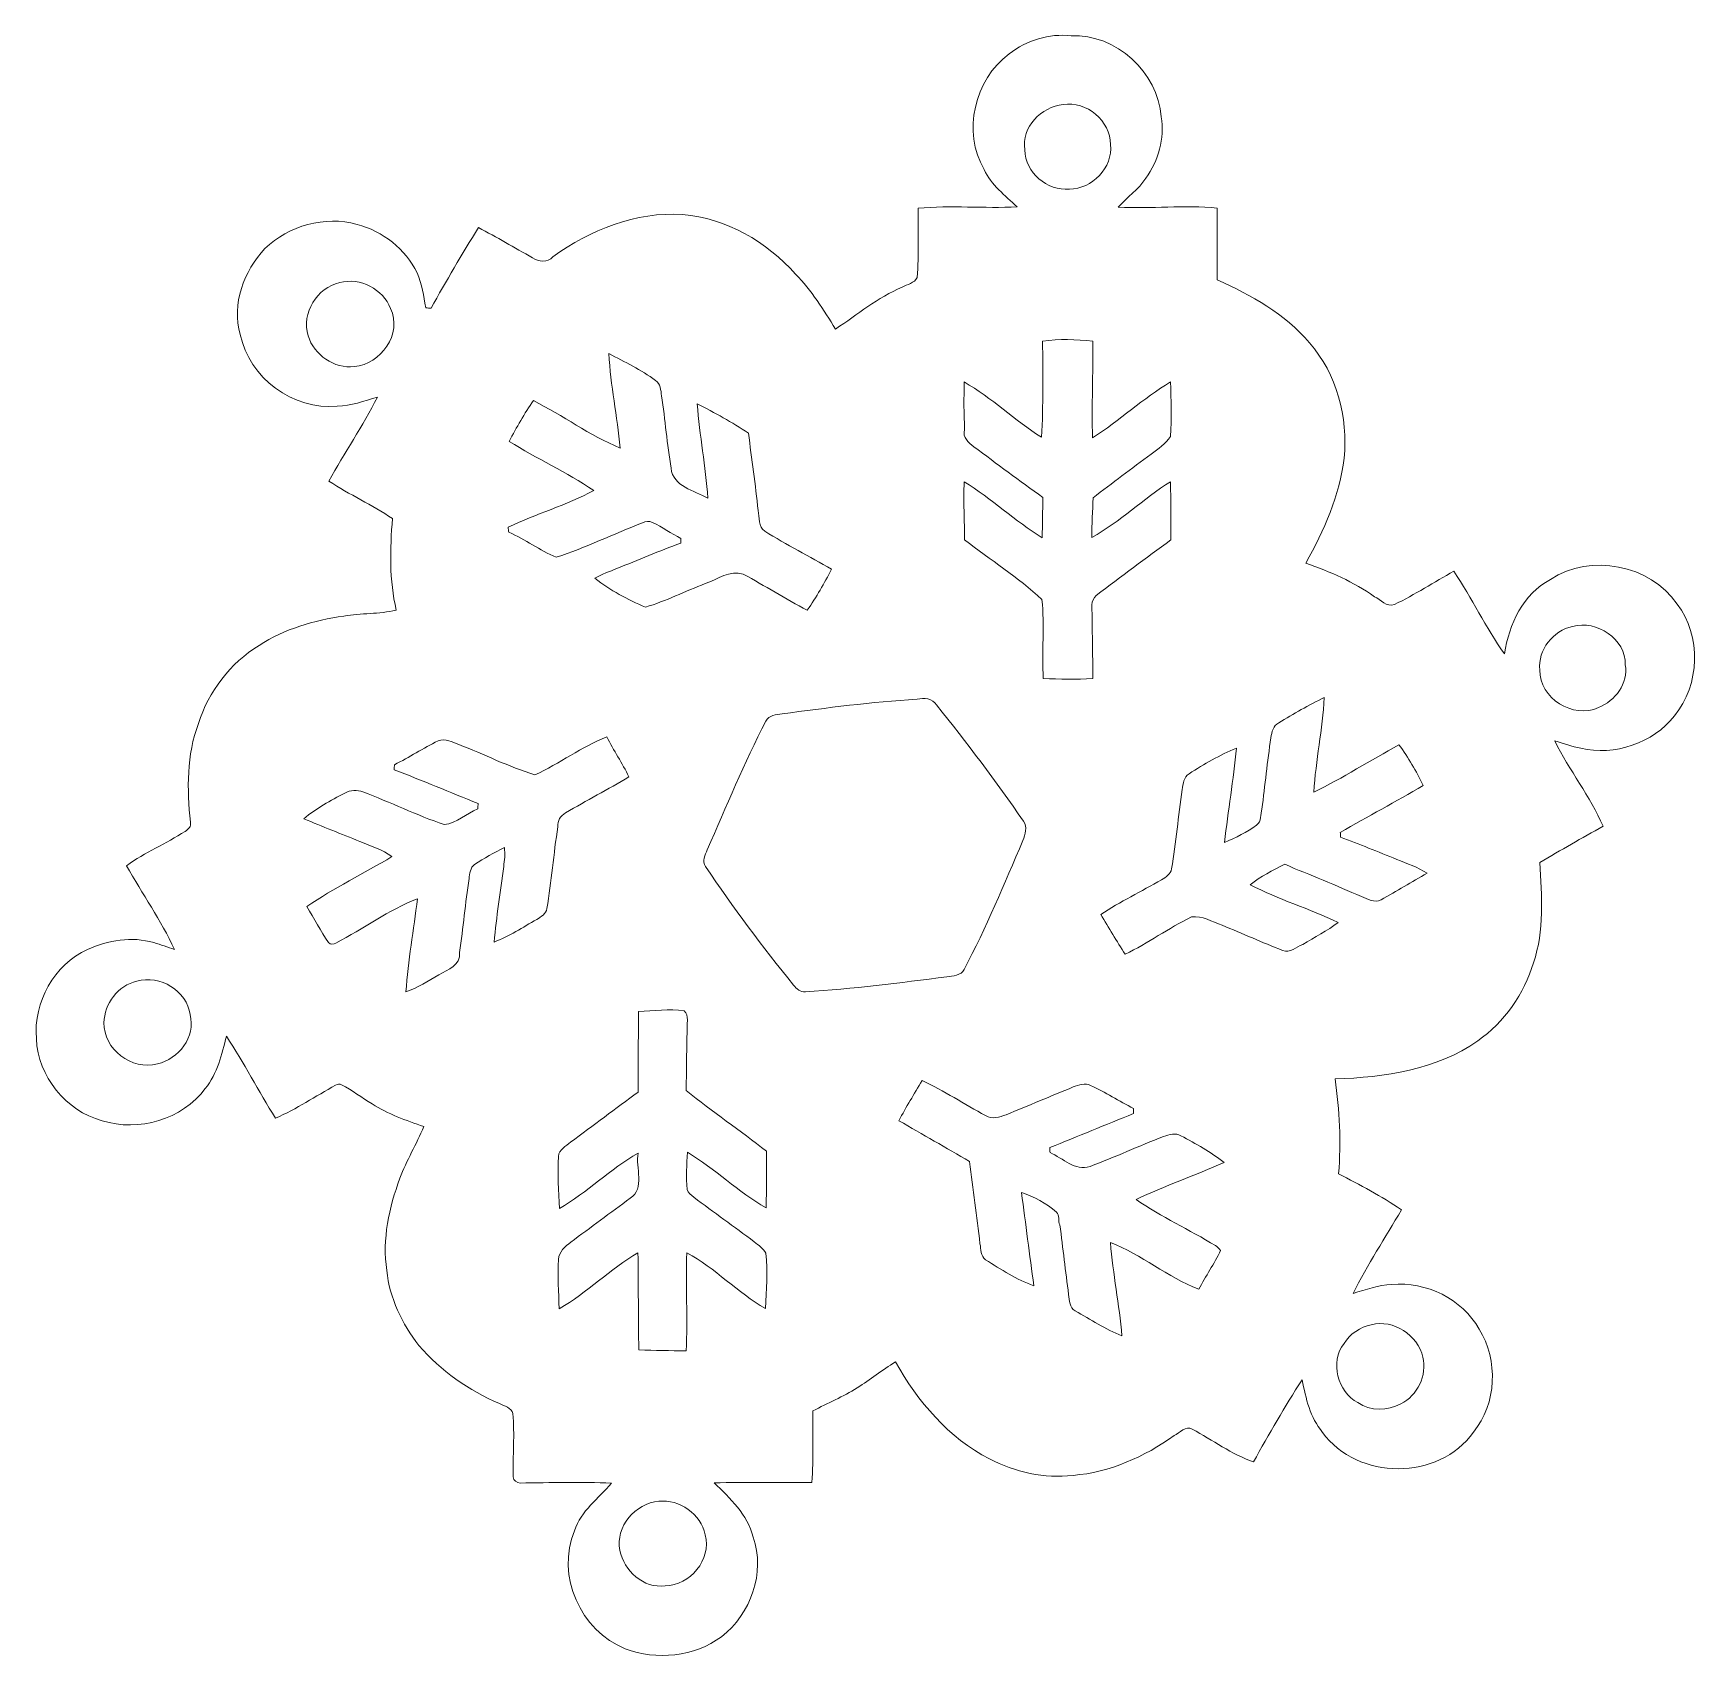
# Model space of a CAD drawing. Header units: centimetres. Extents: x -16.5 to 16.6, y -16.1 to 16.1.
import ezdxf

# ---------------------------------------------------------------- set-up
doc = ezdxf.new("R2010")
doc.units = ezdxf.units.CM
doc.header["$MEASUREMENT"] = 0
doc.layers.add('Layer 1', color=7, linetype='Continuous')

msp = doc.modelspace()

# ---------------------------------------------------------------- linework, layer by layer
at = {"layer": 'Layer 1', "color": 8, "lineweight": 9}
for points, knots in [([(2.84708, 15.67393), (3.19386, 15.94486), (3.63659, 16.08068), (4.07757, 16.03341), (4.07757, 16.03341), (4.96939, 16.07221), (5.79207, 15.30986), (5.85909, 14.42756), (5.85909, 14.42756), (5.92436, 14.00176), (5.81041, 13.55655), (5.55394, 13.21224), (5.55394, 13.21224), (5.41036, 12.98717), (5.18529, 12.83618), (5.00925, 12.64004), (5.00925, 12.64004), (5.66119, 12.60335), (6.31665, 12.68378), (6.96893, 12.62205), (6.96893, 12.62205), (6.97034, 12.14685), (6.97034, 11.67166), (6.96964, 11.19647), (6.96964, 11.19647), (7.64627, 10.89837), (8.30737, 10.52161), (8.79491, 9.95364), (8.79491, 9.95364), (9.33713, 9.33486), (9.56397, 8.47832), (9.48071, 7.66764), (9.48071, 7.66764), (9.39463, 6.92645), (9.08137, 6.23853), (8.72612, 5.59083), (8.72612, 5.59083), (9.20166, 5.42115), (9.66909, 5.219), (10.08255, 4.92514), (10.08255, 4.92514), (10.21026, 4.86729), (10.3175, 4.71524), (10.47766, 4.77062), (10.47766, 4.77062), (10.88477, 4.96148), (11.25765, 5.21724), (11.65488, 5.4275), (11.65488, 5.4275), (12.01366, 4.89798), (12.28283, 4.31307), (12.65642, 3.79414), (12.65642, 3.79414), (12.74743, 4.37551), (13.02507, 4.9837), (13.57046, 5.26557), (13.57046, 5.26557), (14.35963, 5.79015), (15.53967, 5.56049), (16.07519, 4.77874), (16.07519, 4.77874), (16.56096, 4.1455), (16.52921, 3.17995), (16.02227, 2.56753), (16.02227, 2.56753), (15.59788, 2.01861), (14.83764, 1.77025), (14.16701, 1.923), (14.16701, 1.923), (13.99133, 1.95652), (13.82588, 2.0239), (13.65337, 2.06799), (13.65337, 2.06799), (13.94088, 1.48767), (14.35151, 0.97262), (14.61081, 0.37748), (14.61081, 0.37748), (14.18959, 0.14535), (13.77225, -0.09348), (13.3588, -0.33901), (13.3588, -0.33901), (13.39513, -1.00011), (13.45193, -1.68838), (13.22968, -2.3255), (13.22968, -2.3255), (13.04412, -2.94145), (12.65783, -3.50378), (12.12619, -3.87102), (12.12619, -3.87102), (11.30881, -4.44781), (10.28046, -4.59598), (9.30432, -4.62314), (9.30432, -4.62314), (9.38476, -5.24615), (9.42744, -5.87409), (9.371, -6.50204), (9.371, -6.50204), (9.79539, -6.72252), (10.21943, -6.9476), (10.61524, -7.21712), (10.61524, -7.21712), (10.30021, -7.77027), (9.9365, -8.29873), (9.66204, -8.87376), (9.66204, -8.87376), (9.9111, -8.79403), (10.16193, -8.70866), (10.42616, -8.69843), (10.42616, -8.69843), (11.10596, -8.63034), (11.81892, -8.98312), (12.15653, -9.58038), (12.15653, -9.58038), (12.53436, -10.19527), (12.5079, -11.0564), (12.04153, -11.61908), (12.04153, -11.61908), (11.36137, -12.58922), (9.74141, -12.57863), (9.05526, -11.62437), (9.05526, -11.62437), (8.80726, -11.33192), (8.72506, -10.95162), (8.64921, -10.5872), (8.64921, -10.5872), (8.30455, -11.11284), (7.99128, -11.65965), (7.68754, -12.20963), (7.68754, -12.20963), (7.25116, -12.05793), (6.87545, -11.77853), (6.47328, -11.55875), (6.47328, -11.55875), (6.34311, -11.48044), (6.22281, -11.63919), (6.11662, -11.68787), (6.11662, -11.68787), (5.52713, -12.10873), (4.84063, -12.41741), (4.11249, -12.47562), (4.11249, -12.47562), (3.54417, -12.54441), (2.96279, -12.40965), (2.45691, -12.15071), (2.45691, -12.15071), (1.64869, -11.73091), (1.03874, -11.01159), (0.5953, -10.23019), (0.5953, -10.23019), (0.33424, -10.38647), (0.09823, -10.57979), (-0.15965, -10.74137), (-0.15965, -10.74137), (-0.43905, -10.91881), (-0.74667, -11.0437), (-1.03736, -11.19998), (-1.03736, -11.19998), (-1.04124, -11.67094), (-1.0236, -12.14366), (-1.05994, -12.61426), (-1.05994, -12.61426), (-1.70552, -12.61779), (-2.3511, -12.60686), (-2.99633, -12.62344), (-2.99633, -12.62344), (-2.67566, -12.92824), (-2.33734, -13.25244), (-2.22234, -13.69659), (-2.22234, -13.69659), (-1.97398, -14.40391), (-2.2682, -15.22094), (-2.84922, -15.67144), (-2.84922, -15.67144), (-3.38298, -16.07078), (-4.13757, -16.14486), (-4.75422, -15.9085), (-4.75422, -15.9085), (-5.63899, -15.5589), (-6.12935, -14.45859), (-5.76105, -13.57206), (-5.76105, -13.57206), (-5.62488, -13.18047), (-5.2908, -12.93071), (-5.02657, -12.63261), (-5.02657, -12.63261), (-5.62841, -12.59945), (-6.23095, -12.62273), (-6.83279, -12.62802), (-6.83279, -12.62802), (-6.90405, -12.62873), (-6.97284, -12.57793), (-6.97531, -12.50349), (-6.97531, -12.50349), (-6.98413, -12.08651), (-6.94074, -11.66811), (-6.98025, -11.25219), (-6.98025, -11.25219), (-7.0113, -11.13401), (-7.14959, -11.10508), (-7.24201, -11.05322), (-7.24201, -11.05322), (-7.85232, -10.79711), (-8.40512, -10.40411), (-8.83974, -9.90458), (-8.83974, -9.90458), (-9.17206, -9.47348), (-9.42289, -8.96478), (-9.47686, -8.41797), (-9.47686, -8.41797), (-9.56964, -7.79708), (-9.43241, -7.17196), (-9.21545, -6.59199), (-9.21545, -6.59199), (-9.08457, -6.23886), (-8.88878, -5.91501), (-8.74344, -5.56859), (-8.74344, -5.56859), (-9.09727, -5.44899), (-9.4504, -5.31847), (-9.76755, -5.11879), (-9.76755, -5.11879), (-9.97428, -5.00061), (-10.15984, -4.84857), (-10.3708, -4.73921), (-10.3708, -4.73921), (-10.40961, -4.71381), (-10.45229, -4.73286), (-10.48933, -4.75085), (-10.48933, -4.75085), (-10.88832, -4.96428), (-11.26439, -5.22286), (-11.67996, -5.40384), (-11.67996, -5.40384), (-12.01651, -4.86832), (-12.30684, -4.30458), (-12.65398, -3.77612), (-12.65398, -3.77612), (-12.73864, -4.13984), (-12.83213, -4.51907), (-13.07096, -4.81611), (-13.07096, -4.81611), (-13.52922, -5.42959), (-14.38929, -5.68077), (-15.11425, -5.45358), (-15.11425, -5.45358), (-15.83497, -5.26026), (-16.38178, -4.57446), (-16.416, -3.82975), (-16.416, -3.82975), (-16.47527, -3.10902), (-16.06534, -2.36219), (-15.40282, -2.05986), (-15.40282, -2.05986), (-14.99783, -1.87712), (-14.52335, -1.79775), (-14.09084, -1.92545), (-14.09084, -1.92545), (-13.95149, -1.9639), (-13.81673, -2.01576), (-13.67915, -2.06092), (-13.67915, -2.06092), (-13.94902, -1.48342), (-14.31874, -0.95919), (-14.62777, -0.40286), (-14.62777, -0.40286), (-14.26617, -0.13651), (-13.84601, 0.03529), (-13.46854, 0.27729), (-13.46854, 0.27729), (-13.40716, 0.31786), (-13.34613, 0.37889), (-13.36377, 0.45933), (-13.36377, 0.45933), (-13.43573, 1.11161), (-13.44032, 1.78965), (-13.20678, 2.41195), (-13.20678, 2.41195), (-13.00711, 3.04836), (-12.57319, 3.60857), (-12.00663, 3.96065), (-12.00663, 3.96065), (-11.50498, 4.28838), (-10.91514, 4.45383), (-10.32776, 4.54167), (-10.32776, 4.54167), (-9.9838, 4.59812), (-9.63032, 4.57942), (-9.28989, 4.65915), (-9.28989, 4.65915), (-9.42677, 5.25393), (-9.41442, 5.86847), (-9.36432, 6.47313), (-9.36432, 6.47313), (-9.77143, 6.74124), (-10.21381, 6.94832), (-10.62268, 7.2122), (-10.62268, 7.2122), (-10.31577, 7.77488), (-9.94958, 8.30405), (-9.66242, 8.87731), (-9.66242, 8.87731), (-9.92383, 8.80146), (-10.18206, 8.69986), (-10.45829, 8.69845), (-10.45829, 8.69845), (-11.33, 8.61343), (-12.20101, 9.25831), (-12.37811, 10.11521), (-12.37811, 10.11521), (-12.55238, 10.7234), (-12.30861, 11.37145), (-11.89092, 11.81948), (-11.89092, 11.81948), (-11.41432, 12.27315), (-10.70523, 12.47564), (-10.066, 12.29784), (-10.066, 12.29784), (-9.55588, 12.16626), (-9.1068, 11.80925), (-8.87432, 11.33547), (-8.87432, 11.33547), (-8.77766, 11.1178), (-8.74449, 10.88109), (-8.70534, 10.64825), (-8.70534, 10.64825), (-8.67041, 10.64402), (-8.63513, 10.63979), (-8.59986, 10.63555), (-8.59986, 10.63555), (-8.30493, 11.17883), (-7.98073, 11.70518), (-7.66288, 12.2347), (-7.66288, 12.2347), (-7.29952, 12.04702), (-6.9478, 11.83782), (-6.5922, 11.63603), (-6.5922, 11.63603), (-6.46943, 11.56301), (-6.2941, 11.53055), (-6.18756, 11.65438), (-6.18756, 11.65438), (-5.4492, 12.19342), (-4.54538, 12.55149), (-3.61899, 12.49399), (-3.61899, 12.49399), (-2.75009, 12.4259), (-1.95705, 11.95071), (-1.38061, 11.31359), (-1.38061, 11.31359), (-1.06487, 10.9908), (-0.83063, 10.60239), (-0.58933, 10.22422), (-0.58933, 10.22422), (-0.15894, 10.51385), (0.24499, 10.8511), (0.72865, 11.05254), (0.72865, 11.05254), (0.8306, 11.11004), (0.96924, 11.13403), (1.02886, 11.2448), (1.02886, 11.2448), (1.06273, 11.70165), (1.04086, 12.15991), (1.04368, 12.61711), (1.04368, 12.61711), (1.69702, 12.68096), (2.35389, 12.6097), (3.00724, 12.64462), (3.00724, 12.64462), (2.7677, 12.87287), (2.49289, 13.07572), (2.35001, 13.3851), (2.35001, 13.3851), (1.92245, 14.13194), (2.15387, 15.16628), (2.84708, 15.67393), (2.84708, 15.67393), (2.84708, 15.67393), (2.84708, 15.67393), (2.84708, 15.67393)], [0, 0, 0, 0, 0.01041667, 0.01041667, 0.01041667, 0.01041667, 0.02083333, 0.02083333, 0.02083333, 0.02083333, 0.03125, 0.03125, 0.03125, 0.03125, 0.04166667, 0.04166667, 0.04166667, 0.04166667, 0.05208333, 0.05208333, 0.05208333, 0.05208333, 0.0625, 0.0625, 0.0625, 0.0625, 0.07291667, 0.07291667, 0.07291667, 0.07291667, 0.08333333, 0.08333333, 0.08333333, 0.08333333, 0.09375, 0.09375, 0.09375, 0.09375, 0.10416667, 0.10416667, 0.10416667, 0.10416667, 0.11458333, 0.11458333, 0.11458333, 0.11458333, 0.125, 0.125, 0.125, 0.125, 0.13541667, 0.13541667, 0.13541667, 0.13541667, 0.14583333, 0.14583333, 0.14583333, 0.14583333, 0.15625, 0.15625, 0.15625, 0.15625, 0.16666667, 0.16666667, 0.16666667, 0.16666667, 0.17708333, 0.17708333, 0.17708333, 0.17708333, 0.1875, 0.1875, 0.1875, 0.1875, 0.19791667, 0.19791667, 0.19791667, 0.19791667, 0.20833333, 0.20833333, 0.20833333, 0.20833333, 0.21875, 0.21875, 0.21875, 0.21875, 0.22916667, 0.22916667, 0.22916667, 0.22916667, 0.23958333, 0.23958333, 0.23958333, 0.23958333, 0.25, 0.25, 0.25, 0.25, 0.26041667, 0.26041667, 0.26041667, 0.26041667, 0.27083333, 0.27083333, 0.27083333, 0.27083333, 0.28125, 0.28125, 0.28125, 0.28125, 0.29166667, 0.29166667, 0.29166667, 0.29166667, 0.30208333, 0.30208333, 0.30208333, 0.30208333, 0.3125, 0.3125, 0.3125, 0.3125, 0.32291667, 0.32291667, 0.32291667, 0.32291667, 0.33333333, 0.33333333, 0.33333333, 0.33333333, 0.34375, 0.34375, 0.34375, 0.34375, 0.35416667, 0.35416667, 0.35416667, 0.35416667, 0.36458333, 0.36458333, 0.36458333, 0.36458333, 0.375, 0.375, 0.375, 0.375, 0.38541667, 0.38541667, 0.38541667, 0.38541667, 0.39583333, 0.39583333, 0.39583333, 0.39583333, 0.40625, 0.40625, 0.40625, 0.40625, 0.41666667, 0.41666667, 0.41666667, 0.41666667, 0.42708333, 0.42708333, 0.42708333, 0.42708333, 0.4375, 0.4375, 0.4375, 0.4375, 0.44791667, 0.44791667, 0.44791667, 0.44791667, 0.45833333, 0.45833333, 0.45833333, 0.45833333, 0.46875, 0.46875, 0.46875, 0.46875, 0.47916667, 0.47916667, 0.47916667, 0.47916667, 0.48958333, 0.48958333, 0.48958333, 0.48958333, 0.5, 0.5, 0.5, 0.5, 0.51041667, 0.51041667, 0.51041667, 0.51041667, 0.52083333, 0.52083333, 0.52083333, 0.52083333, 0.53125, 0.53125, 0.53125, 0.53125, 0.54166667, 0.54166667, 0.54166667, 0.54166667, 0.55208333, 0.55208333, 0.55208333, 0.55208333, 0.5625, 0.5625, 0.5625, 0.5625, 0.57291667, 0.57291667, 0.57291667, 0.57291667, 0.58333333, 0.58333333, 0.58333333, 0.58333333, 0.59375, 0.59375, 0.59375, 0.59375, 0.60416667, 0.60416667, 0.60416667, 0.60416667, 0.61458333, 0.61458333, 0.61458333, 0.61458333, 0.625, 0.625, 0.625, 0.625, 0.63541667, 0.63541667, 0.63541667, 0.63541667, 0.64583333, 0.64583333, 0.64583333, 0.64583333, 0.65625, 0.65625, 0.65625, 0.65625, 0.66666667, 0.66666667, 0.66666667, 0.66666667, 0.67708333, 0.67708333, 0.67708333, 0.67708333, 0.6875, 0.6875, 0.6875, 0.6875, 0.69791667, 0.69791667, 0.69791667, 0.69791667, 0.70833333, 0.70833333, 0.70833333, 0.70833333, 0.71875, 0.71875, 0.71875, 0.71875, 0.72916667, 0.72916667, 0.72916667, 0.72916667, 0.73958333, 0.73958333, 0.73958333, 0.73958333, 0.75, 0.75, 0.75, 0.75, 0.76041667, 0.76041667, 0.76041667, 0.76041667, 0.77083333, 0.77083333, 0.77083333, 0.77083333, 0.78125, 0.78125, 0.78125, 0.78125, 0.79166667, 0.79166667, 0.79166667, 0.79166667, 0.80208333, 0.80208333, 0.80208333, 0.80208333, 0.8125, 0.8125, 0.8125, 0.8125, 0.82291667, 0.82291667, 0.82291667, 0.82291667, 0.83333333, 0.83333333, 0.83333333, 0.83333333, 0.84375, 0.84375, 0.84375, 0.84375, 0.85416667, 0.85416667, 0.85416667, 0.85416667, 0.86458333, 0.86458333, 0.86458333, 0.86458333, 0.875, 0.875, 0.875, 0.875, 0.88541667, 0.88541667, 0.88541667, 0.88541667, 0.89583333, 0.89583333, 0.89583333, 0.89583333, 0.90625, 0.90625, 0.90625, 0.90625, 0.91666667, 0.91666667, 0.91666667, 0.91666667, 0.92708333, 0.92708333, 0.92708333, 0.92708333, 0.9375, 0.9375, 0.9375, 0.9375, 0.94791667, 0.94791667, 0.94791667, 0.94791667, 0.95833333, 0.95833333, 0.95833333, 0.95833333, 0.96875, 0.96875, 0.96875, 0.96875, 0.97916667, 0.97916667, 0.97916667, 0.97916667, 1, 1, 1, 1]), ([(3.9167, 14.67169), (3.4909, 14.62829), (3.0785, 14.22013), (3.16105, 13.77351), (3.16105, 13.77351), (3.15682, 13.32866), (3.60661, 12.95225), (4.04088, 12.9974), (4.04088, 12.9974), (4.48644, 12.99599), (4.90765, 13.42638), (4.85438, 13.87758), (4.85438, 13.87758), (4.86144, 14.34819), (4.37531, 14.74436), (3.9167, 14.67169), (3.9167, 14.67169), (3.9167, 14.67169), (3.9167, 14.67169), (3.9167, 14.67169)], [0, 0, 0, 0, 0.16666667, 0.16666667, 0.16666667, 0.16666667, 0.33333333, 0.33333333, 0.33333333, 0.33333333, 0.5, 0.5, 0.5, 0.5, 0.66666667, 0.66666667, 0.66666667, 0.66666667, 1, 1, 1, 1]), ([(-10.40714, 11.14602), (-10.85693, 11.04301), (-11.17407, 10.54313), (-11.03543, 10.09087), (-11.03543, 10.09087), (-10.91514, 9.71445), (-10.51826, 9.43188), (-10.11751, 9.48444), (-10.11751, 9.48444), (-9.59681, 9.52572), (-9.16254, 10.13461), (-9.40313, 10.63097), (-9.40313, 10.63097), (-9.54777, 11.01691), (-10.00638, 11.25151), (-10.40714, 11.14602), (-10.40714, 11.14602), (-10.40714, 11.14602), (-10.40714, 11.14602), (-10.40714, 11.14602)], [0, 0, 0, 0, 0.16666667, 0.16666667, 0.16666667, 0.16666667, 0.33333333, 0.33333333, 0.33333333, 0.33333333, 0.5, 0.5, 0.5, 0.5, 0.66666667, 0.66666667, 0.66666667, 0.66666667, 1, 1, 1, 1]), ([(3.51065, 9.98221), (3.51277, 9.34862), (3.52618, 8.71433), (3.48984, 8.08144), (3.48984, 8.08144), (2.95961, 8.41835), (2.50206, 8.86214), (1.95843, 9.17682), (1.95843, 9.17682), (1.94926, 8.86249), (1.95279, 8.54782), (1.96478, 8.23384), (1.96478, 8.23384), (1.91821, 8.07545), (2.04416, 7.97526), (2.14858, 7.89341), (2.14858, 7.89341), (2.60472, 7.5611), (3.05063, 7.21502), (3.51383, 6.89223), (3.51383, 6.89223), (3.51171, 6.62518), (3.50783, 6.35812), (3.50148, 6.09072), (3.50148, 6.09072), (2.96455, 6.42797), (2.49783, 6.86577), (1.95914, 7.20126), (1.95914, 7.20126), (1.93832, 6.81779), (1.9676, 6.43362), (1.96337, 6.0498), (1.96337, 6.0498), (2.47419, 5.65715), (3.02453, 5.30932), (3.49584, 4.86905), (3.49584, 4.86905), (3.55263, 4.35152), (3.49125, 3.82377), (3.52335, 3.30272), (3.52335, 3.30272), (3.84967, 3.30025), (4.17881, 3.26885), (4.50408, 3.3073), (4.50408, 3.3073), (4.50408, 3.79272), (4.49032, 4.27779), (4.48714, 4.76286), (4.48714, 4.76286), (4.48503, 4.83412), (4.51854, 4.90397), (4.57393, 4.94807), (4.57393, 4.94807), (5.05899, 5.32554), (5.55465, 5.68891), (6.05277, 6.04909), (6.05277, 6.04909), (6.05348, 6.43362), (6.05171, 6.81779), (6.04183, 7.20197), (6.04183, 7.20197), (5.50032, 6.86648), (5.04524, 6.40363), (4.48361, 6.10024), (4.48361, 6.10024), (4.48608, 6.36201), (4.50231, 6.62341), (4.50901, 6.88482), (4.50901, 6.88482), (4.89284, 7.17092), (5.2689, 7.46761), (5.66013, 7.74419), (5.66013, 7.74419), (5.79595, 7.85214), (5.95046, 7.94845), (6.04324, 8.09908), (6.04324, 8.09908), (6.069, 8.45892), (6.05277, 8.81981), (6.04289, 9.17964), (6.04289, 9.17964), (5.49997, 8.85226), (5.0343, 8.41059), (4.49914, 8.0698), (4.49914, 8.0698), (4.48114, 8.70798), (4.51289, 9.34721), (4.50266, 9.98539), (4.50266, 9.98539), (4.17388, 10.01855), (3.83733, 10.0376), (3.51065, 9.98221), (3.51065, 9.98221), (3.51065, 9.98221), (3.51065, 9.98221), (3.51065, 9.98221)], [0, 0, 0, 0, 0.04, 0.04, 0.04, 0.04, 0.08, 0.08, 0.08, 0.08, 0.12, 0.12, 0.12, 0.12, 0.16, 0.16, 0.16, 0.16, 0.2, 0.2, 0.2, 0.2, 0.24, 0.24, 0.24, 0.24, 0.28, 0.28, 0.28, 0.28, 0.32, 0.32, 0.32, 0.32, 0.36, 0.36, 0.36, 0.36, 0.4, 0.4, 0.4, 0.4, 0.44, 0.44, 0.44, 0.44, 0.48, 0.48, 0.48, 0.48, 0.52, 0.52, 0.52, 0.52, 0.56, 0.56, 0.56, 0.56, 0.6, 0.6, 0.6, 0.6, 0.64, 0.64, 0.64, 0.64, 0.68, 0.68, 0.68, 0.68, 0.72, 0.72, 0.72, 0.72, 0.76, 0.76, 0.76, 0.76, 0.8, 0.8, 0.8, 0.8, 0.84, 0.84, 0.84, 0.84, 0.88, 0.88, 0.88, 0.88, 0.92, 0.92, 0.92, 0.92, 1, 1, 1, 1]), ([(-5.07666, 9.73844), (-5.05303, 9.1112), (-4.90698, 8.49419), (-4.85688, 7.86872), (-4.85688, 7.86872), (-5.46084, 8.11884), (-5.99142, 8.5136), (-6.57279, 8.80922), (-6.57279, 8.80922), (-6.75095, 8.55099), (-6.90687, 8.27829), (-7.05292, 8.00101), (-7.05292, 8.00101), (-6.50471, 7.66023), (-5.91592, 7.38824), (-5.37864, 7.02946), (-5.37864, 7.02946), (-5.91804, 6.73172), (-6.52129, 6.56909), (-7.0748, 6.29921), (-7.0748, 6.29921), (-7.07162, 6.27487), (-7.06492, 6.22583), (-7.06174, 6.20114), (-7.06174, 6.20114), (-6.73225, 6.06567), (-6.44685, 5.83566), (-6.11947, 5.70549), (-6.11947, 5.70549), (-5.53704, 5.89528), (-4.98318, 6.16657), (-4.41238, 6.38917), (-4.41238, 6.38917), (-4.35029, 6.41316), (-4.27868, 6.4315), (-4.21659, 6.39481), (-4.21659, 6.39481), (-4.02151, 6.30097), (-3.84194, 6.1775), (-3.65038, 6.0759), (-3.65038, 6.0759), (-3.65109, 6.05297), (-3.65215, 6.00746), (-3.65285, 5.98453), (-3.65285, 5.98453), (-4.08148, 5.83496), (-4.49564, 5.64798), (-4.91827, 5.48359), (-4.91827, 5.48359), (-5.06608, 5.42397), (-5.21883, 5.37282), (-5.35536, 5.28921), (-5.35536, 5.28921), (-5.05409, 5.05073), (-4.70519, 4.86764), (-4.35453, 4.71841), (-4.35453, 4.71841), (-3.94672, 4.83695), (-3.56713, 5.03486), (-3.17025, 5.18479), (-3.17025, 5.18479), (-2.92931, 5.2691), (-2.68518, 5.45713), (-2.41707, 5.37141), (-2.41707, 5.37141), (-1.9888, 5.14492), (-1.58381, 4.87611), (-1.14954, 4.6595), (-1.14954, 4.6595), (-0.96645, 4.91491), (-0.81476, 5.19149), (-0.66729, 5.46842), (-0.66729, 5.46842), (-1.10544, 5.72665), (-1.563, 5.95137), (-1.99339, 6.22195), (-1.99339, 6.22195), (-2.12321, 6.31015), (-2.09005, 6.50029), (-2.1225, 6.62976), (-2.1225, 6.62976), (-2.17542, 7.14305), (-2.25444, 7.65352), (-2.3123, 8.16646), (-2.3123, 8.16646), (-2.64144, 8.37672), (-2.98187, 8.56934), (-3.33006, 8.74572), (-3.33006, 8.74572), (-3.28244, 8.1199), (-3.15896, 7.50218), (-3.12016, 6.8753), (-3.12016, 6.8753), (-3.38509, 7.02875), (-3.80949, 7.10566), (-3.84723, 7.46867), (-3.84723, 7.46867), (-3.92484, 7.94492), (-3.96436, 8.42681), (-4.03421, 8.90412), (-4.03421, 8.90412), (-4.0522, 9.00713), (-4.0529, 9.14436), (-4.15309, 9.20892), (-4.15309, 9.20892), (-4.44449, 9.41212), (-4.76022, 9.57863), (-5.07666, 9.73844), (-5.07666, 9.73844), (-5.07666, 9.73844), (-5.07666, 9.73844), (-5.07666, 9.73844)], [0, 0, 0, 0, 0.03448276, 0.03448276, 0.03448276, 0.03448276, 0.06896552, 0.06896552, 0.06896552, 0.06896552, 0.10344828, 0.10344828, 0.10344828, 0.10344828, 0.13793103, 0.13793103, 0.13793103, 0.13793103, 0.17241379, 0.17241379, 0.17241379, 0.17241379, 0.20689655, 0.20689655, 0.20689655, 0.20689655, 0.24137931, 0.24137931, 0.24137931, 0.24137931, 0.27586207, 0.27586207, 0.27586207, 0.27586207, 0.31034483, 0.31034483, 0.31034483, 0.31034483, 0.34482759, 0.34482759, 0.34482759, 0.34482759, 0.37931034, 0.37931034, 0.37931034, 0.37931034, 0.4137931, 0.4137931, 0.4137931, 0.4137931, 0.44827586, 0.44827586, 0.44827586, 0.44827586, 0.48275862, 0.48275862, 0.48275862, 0.48275862, 0.51724138, 0.51724138, 0.51724138, 0.51724138, 0.55172414, 0.55172414, 0.55172414, 0.55172414, 0.5862069, 0.5862069, 0.5862069, 0.5862069, 0.62068966, 0.62068966, 0.62068966, 0.62068966, 0.65517241, 0.65517241, 0.65517241, 0.65517241, 0.68965517, 0.68965517, 0.68965517, 0.68965517, 0.72413793, 0.72413793, 0.72413793, 0.72413793, 0.75862069, 0.75862069, 0.75862069, 0.75862069, 0.79310345, 0.79310345, 0.79310345, 0.79310345, 0.82758621, 0.82758621, 0.82758621, 0.82758621, 0.86206897, 0.86206897, 0.86206897, 0.86206897, 0.89655172, 0.89655172, 0.89655172, 0.89655172, 0.93103448, 0.93103448, 0.93103448, 0.93103448, 1, 1, 1, 1]), ([(14.00509, 4.33706), (13.62303, 4.25204), (13.31153, 3.87104), (13.35633, 3.47275), (13.35633, 3.47275), (13.34222, 2.91642), (14.02096, 2.49274), (14.51944, 2.73051), (14.51944, 2.73051), (14.84964, 2.86139), (15.11246, 3.20994), (15.0486, 3.57682), (15.0486, 3.57682), (15.06166, 4.08694), (14.48028, 4.46865), (14.00509, 4.33706), (14.00509, 4.33706), (14.00509, 4.33706), (14.00509, 4.33706), (14.00509, 4.33706)], [0, 0, 0, 0, 0.16666667, 0.16666667, 0.16666667, 0.16666667, 0.33333333, 0.33333333, 0.33333333, 0.33333333, 0.5, 0.5, 0.5, 0.5, 0.66666667, 0.66666667, 0.66666667, 0.66666667, 1, 1, 1, 1]), ([(1.02322, 2.89667), (0.12822, 2.83775), (-0.76184, 2.72487), (-1.65013, 2.60351), (-1.65013, 2.60351), (-1.76267, 2.58517), (-1.91154, 2.58164), (-1.96728, 2.46205), (-1.96728, 2.46205), (-2.40226, 1.63549), (-2.75151, 0.76766), (-3.13004, -0.08571), (-3.13004, -0.08571), (-3.17025, -0.18908), (-3.24434, -0.31149), (-3.1632, -0.41556), (-3.1632, -0.41556), (-2.62521, -1.23013), (-2.0329, -2.008), (-1.42153, -2.76859), (-1.42153, -2.76859), (-1.36368, -2.83915), (-1.28501, -2.91111), (-1.18588, -2.89912), (-1.18588, -2.89912), (-0.2489, -2.84197), (0.68279, -2.72061), (1.61377, -2.60384), (1.61377, -2.60384), (1.72948, -2.58091), (1.89775, -2.58409), (1.95843, -2.45603), (1.95843, -2.45603), (2.392, -1.62806), (2.75148, -0.76375), (3.11942, 0.09455), (3.11942, 0.09455), (3.16246, 0.21485), (3.21855, 0.3669), (3.13212, 0.47944), (3.13212, 0.47944), (2.58426, 1.26507), (2.01205, 2.03554), (1.40986, 2.78025), (1.40986, 2.78025), (1.33013, 2.91537), (1.16115, 2.92313), (1.02322, 2.89667), (1.02322, 2.89667), (1.02322, 2.89667), (1.02322, 2.89667), (1.02322, 2.89667)], [0, 0, 0, 0, 0.07142857, 0.07142857, 0.07142857, 0.07142857, 0.14285714, 0.14285714, 0.14285714, 0.14285714, 0.21428571, 0.21428571, 0.21428571, 0.21428571, 0.28571429, 0.28571429, 0.28571429, 0.28571429, 0.35714286, 0.35714286, 0.35714286, 0.35714286, 0.42857143, 0.42857143, 0.42857143, 0.42857143, 0.5, 0.5, 0.5, 0.5, 0.57142857, 0.57142857, 0.57142857, 0.57142857, 0.64285714, 0.64285714, 0.64285714, 0.64285714, 0.71428571, 0.71428571, 0.71428571, 0.71428571, 0.78571429, 0.78571429, 0.78571429, 0.78571429, 0.85714286, 0.85714286, 0.85714286, 0.85714286, 1, 1, 1, 1]), ([(8.18566, 2.42853), (8.07807, 2.36891), (8.04738, 2.24332), (8.03009, 2.13079), (8.03009, 2.13079), (7.96236, 1.66195), (7.91332, 1.19064), (7.85476, 0.72038), (7.85476, 0.72038), (7.82407, 0.6216), (7.84947, 0.47062), (7.74716, 0.40218), (7.74716, 0.40218), (7.55313, 0.26071), (7.33688, 0.15206), (7.11569, 0.05963), (7.11569, 0.05963), (7.1806, 0.68334), (7.29067, 1.30211), (7.34852, 1.92688), (7.34852, 1.92688), (7.02009, 1.79001), (6.70929, 1.6115), (6.4119, 1.41747), (6.4119, 1.41747), (6.30183, 1.35397), (6.29654, 1.21604), (6.27255, 1.10385), (6.27255, 1.10385), (6.19741, 0.58209), (6.15543, 0.0554), (6.06335, -0.46389), (6.06335, -0.46389), (6.04536, -0.56796), (5.95117, -0.63111), (5.86756, -0.68191), (5.86756, -0.68191), (5.46504, -0.9098), (5.05053, -1.11653), (4.66071, -1.36665), (4.66071, -1.36665), (4.81875, -1.63229), (4.97891, -1.89688), (5.14507, -2.15758), (5.14507, -2.15758), (5.59628, -1.93603), (6.0062, -1.639), (6.45741, -1.41816), (6.45741, -1.41816), (6.67401, -1.38817), (6.86874, -1.51058), (7.06489, -1.58326), (7.06489, -1.58326), (7.46741, -1.74201), (7.8597, -1.92545), (8.26398, -2.07961), (8.26398, -2.07961), (8.40827, -2.13818), (8.53456, -2.008), (8.66121, -1.95967), (8.66121, -1.95967), (8.89545, -1.81609), (9.14839, -1.69897), (9.36183, -1.52399), (9.36183, -1.52399), (8.78997, -1.25482), (8.18037, -1.06785), (7.6184, -0.77892), (7.6184, -0.77892), (7.82901, -0.61559), (8.0696, -0.49811), (8.30455, -0.37464), (8.30455, -0.37464), (8.81043, -0.58913), (9.32196, -0.79162), (9.82467, -1.01458), (9.82467, -1.01458), (9.94461, -1.05621), (10.08502, -1.14899), (10.21308, -1.07631), (10.21308, -1.07631), (10.52211, -0.91051), (10.8195, -0.72354), (11.12536, -0.55209), (11.12536, -0.55209), (10.93909, -0.43108), (10.72637, -0.36123), (10.52246, -0.27727), (10.52246, -0.27727), (10.15134, -0.12981), (9.78445, 0.02894), (9.40839, 0.1637), (9.40839, 0.1637), (9.40769, 0.18734), (9.40628, 0.23425), (9.40592, 0.25789), (9.40592, 0.25789), (9.9492, 0.57327), (10.50765, 0.86326), (11.04528, 1.18852), (11.04528, 1.18852), (10.91123, 1.47004), (10.75177, 1.73885), (10.56797, 1.99074), (10.56797, 1.99074), (10.00106, 1.68523), (9.45778, 1.33527), (8.87887, 1.05376), (8.87887, 1.05376), (8.92156, 1.68135), (9.05279, 2.29977), (9.08772, 2.92807), (9.08772, 2.92807), (8.78009, 2.77496), (8.47812, 2.60916), (8.18566, 2.42853), (8.18566, 2.42853), (8.18566, 2.42853), (8.18566, 2.42853), (8.18566, 2.42853)], [0, 0, 0, 0, 0.03225806, 0.03225806, 0.03225806, 0.03225806, 0.06451613, 0.06451613, 0.06451613, 0.06451613, 0.09677419, 0.09677419, 0.09677419, 0.09677419, 0.12903226, 0.12903226, 0.12903226, 0.12903226, 0.16129032, 0.16129032, 0.16129032, 0.16129032, 0.19354839, 0.19354839, 0.19354839, 0.19354839, 0.22580645, 0.22580645, 0.22580645, 0.22580645, 0.25806452, 0.25806452, 0.25806452, 0.25806452, 0.29032258, 0.29032258, 0.29032258, 0.29032258, 0.32258065, 0.32258065, 0.32258065, 0.32258065, 0.35483871, 0.35483871, 0.35483871, 0.35483871, 0.38709677, 0.38709677, 0.38709677, 0.38709677, 0.41935484, 0.41935484, 0.41935484, 0.41935484, 0.4516129, 0.4516129, 0.4516129, 0.4516129, 0.48387097, 0.48387097, 0.48387097, 0.48387097, 0.51612903, 0.51612903, 0.51612903, 0.51612903, 0.5483871, 0.5483871, 0.5483871, 0.5483871, 0.58064516, 0.58064516, 0.58064516, 0.58064516, 0.61290323, 0.61290323, 0.61290323, 0.61290323, 0.64516129, 0.64516129, 0.64516129, 0.64516129, 0.67741935, 0.67741935, 0.67741935, 0.67741935, 0.70967742, 0.70967742, 0.70967742, 0.70967742, 0.74193548, 0.74193548, 0.74193548, 0.74193548, 0.77419355, 0.77419355, 0.77419355, 0.77419355, 0.80645161, 0.80645161, 0.80645161, 0.80645161, 0.83870968, 0.83870968, 0.83870968, 0.83870968, 0.87096774, 0.87096774, 0.87096774, 0.87096774, 0.90322581, 0.90322581, 0.90322581, 0.90322581, 0.93548387, 0.93548387, 0.93548387, 0.93548387, 1, 1, 1, 1]), ([(-6.54457, 1.39666), (-7.05927, 1.55717), (-7.54822, 1.80165), (-8.05129, 1.99885), (-8.05129, 1.99885), (-8.18287, 2.04189), (-8.31552, 2.12973), (-8.4598, 2.06835), (-8.4598, 2.06835), (-8.75684, 1.92688), (-9.03095, 1.74238), (-9.32622, 1.59739), (-9.32622, 1.59739), (-9.32693, 1.57234), (-9.32764, 1.52189), (-9.32799, 1.49685), (-9.32799, 1.49685), (-8.77095, 1.28483), (-8.22203, 1.05094), (-7.66923, 0.82798), (-7.66923, 0.82798), (-7.67029, 0.80187), (-7.6724, 0.75002), (-7.67381, 0.72426), (-7.67381, 0.72426), (-7.89959, 0.63325), (-8.09186, 0.43746), (-8.33704, 0.41135), (-8.33704, 0.41135), (-8.88561, 0.59515), (-9.40666, 0.8555), (-9.94852, 1.05905), (-9.94852, 1.05905), (-10.06529, 1.10244), (-10.20076, 1.09574), (-10.31012, 1.03577), (-10.31012, 1.03577), (-10.5934, 0.88936), (-10.87316, 0.73167), (-11.11975, 0.52847), (-11.11975, 0.52847), (-10.7518, 0.37219), (-10.37856, 0.22861), (-10.00885, 0.07621), (-10.00885, 0.07621), (-9.79366, -0.01375), (-9.56682, -0.08536), (-9.37385, -0.22083), (-9.37385, -0.22083), (-9.9323, -0.55738), (-10.52073, -0.84525), (-11.06083, -1.21143), (-11.06083, -1.21143), (-10.91302, -1.44708), (-10.78461, -1.69473), (-10.63044, -1.92651), (-10.63044, -1.92651), (-10.5994, -1.97484), (-10.52779, -1.95085), (-10.48404, -1.93392), (-10.48404, -1.93392), (-9.94006, -1.65311), (-9.44017, -1.28128), (-8.86867, -1.05621), (-8.86867, -1.05621), (-8.94522, -1.67145), (-9.05706, -2.28317), (-9.09727, -2.90265), (-9.09727, -2.90265), (-8.86514, -2.81939), (-8.65877, -2.68286), (-8.44287, -2.5668), (-8.44287, -2.5668), (-8.2686, -2.45779), (-8.00825, -2.38018), (-8.03682, -2.11983), (-8.03682, -2.11983), (-7.96344, -1.63335), (-7.92252, -1.14228), (-7.84773, -0.65616), (-7.84773, -0.65616), (-7.83433, -0.56267), (-7.82657, -0.43849), (-7.73767, -0.37993), (-7.73767, -0.37993), (-7.55069, -0.25187), (-7.34926, -0.1471), (-7.14782, -0.04444), (-7.14782, -0.04444), (-7.13089, -0.16968), (-7.14394, -0.29491), (-7.16193, -0.4198), (-7.16193, -0.4198), (-7.23178, -0.91721), (-7.30199, -1.41498), (-7.35314, -1.91487), (-7.35314, -1.91487), (-7.05539, -1.79739), (-6.78234, -1.62665), (-6.50718, -1.46543), (-6.50718, -1.46543), (-6.42357, -1.41463), (-6.32303, -1.35748), (-6.30504, -1.25129), (-6.30504, -1.25129), (-6.21331, -0.71436), (-6.17521, -0.16897), (-6.08808, 0.36902), (-6.08808, 0.36902), (-6.10219, 0.48967), (-6.0341, 0.5895), (-5.93603, 0.64277), (-5.93603, 0.64277), (-5.52293, 0.88972), (-5.0936, 1.10773), (-4.68155, 1.35644), (-4.68155, 1.35644), (-4.81314, 1.62843), (-4.98282, 1.87961), (-5.11935, 2.14913), (-5.11935, 2.14913), (-5.62135, 1.95158), (-6.05492, 1.61856), (-6.54457, 1.39666), (-6.54457, 1.39666), (-6.54457, 1.39666), (-6.54457, 1.39666), (-6.54457, 1.39666)], [0, 0, 0, 0, 0.03030303, 0.03030303, 0.03030303, 0.03030303, 0.06060606, 0.06060606, 0.06060606, 0.06060606, 0.09090909, 0.09090909, 0.09090909, 0.09090909, 0.12121212, 0.12121212, 0.12121212, 0.12121212, 0.15151515, 0.15151515, 0.15151515, 0.15151515, 0.18181818, 0.18181818, 0.18181818, 0.18181818, 0.21212121, 0.21212121, 0.21212121, 0.21212121, 0.24242424, 0.24242424, 0.24242424, 0.24242424, 0.27272727, 0.27272727, 0.27272727, 0.27272727, 0.3030303, 0.3030303, 0.3030303, 0.3030303, 0.33333333, 0.33333333, 0.33333333, 0.33333333, 0.36363636, 0.36363636, 0.36363636, 0.36363636, 0.39393939, 0.39393939, 0.39393939, 0.39393939, 0.42424242, 0.42424242, 0.42424242, 0.42424242, 0.45454545, 0.45454545, 0.45454545, 0.45454545, 0.48484848, 0.48484848, 0.48484848, 0.48484848, 0.51515152, 0.51515152, 0.51515152, 0.51515152, 0.54545455, 0.54545455, 0.54545455, 0.54545455, 0.57575758, 0.57575758, 0.57575758, 0.57575758, 0.60606061, 0.60606061, 0.60606061, 0.60606061, 0.63636364, 0.63636364, 0.63636364, 0.63636364, 0.66666667, 0.66666667, 0.66666667, 0.66666667, 0.6969697, 0.6969697, 0.6969697, 0.6969697, 0.72727273, 0.72727273, 0.72727273, 0.72727273, 0.75757576, 0.75757576, 0.75757576, 0.75757576, 0.78787879, 0.78787879, 0.78787879, 0.78787879, 0.81818182, 0.81818182, 0.81818182, 0.81818182, 0.84848485, 0.84848485, 0.84848485, 0.84848485, 0.87878788, 0.87878788, 0.87878788, 0.87878788, 0.90909091, 0.90909091, 0.90909091, 0.90909091, 0.93939394, 0.93939394, 0.93939394, 0.93939394, 1, 1, 1, 1]), ([(-14.42669, -2.69063), (-14.79992, -2.76683), (-15.06733, -3.13936), (-15.07827, -3.51154), (-15.07827, -3.51154), (-15.0885, -4.03295), (-14.52088, -4.46757), (-14.01958, -4.32469), (-14.01958, -4.32469), (-13.59448, -4.2365), (-13.26076, -3.79129), (-13.36906, -3.35244), (-13.36906, -3.35244), (-13.43714, -2.87619), (-13.96666, -2.55586), (-14.42669, -2.69063), (-14.42669, -2.69063), (-14.42669, -2.69063), (-14.42669, -2.69063), (-14.42669, -2.69063)], [0, 0, 0, 0, 0.16666667, 0.16666667, 0.16666667, 0.16666667, 0.33333333, 0.33333333, 0.33333333, 0.33333333, 0.5, 0.5, 0.5, 0.5, 0.66666667, 0.66666667, 0.66666667, 0.66666667, 1, 1, 1, 1]), ([(-4.49423, -3.29246), (-4.49599, -3.82375), (-4.49493, -4.35503), (-4.49634, -4.88631), (-4.49634, -4.88631), (-4.95002, -5.20699), (-5.38605, -5.5513), (-5.83655, -5.87656), (-5.83655, -5.87656), (-5.92756, -5.95276), (-6.06515, -6.02579), (-6.0782, -6.15878), (-6.0782, -6.15878), (-6.09372, -6.50274), (-6.07926, -6.84846), (-6.05703, -7.19207), (-6.05703, -7.19207), (-5.50741, -6.8721), (-5.0555, -6.40784), (-4.50093, -6.09317), (-4.50093, -6.09317), (-4.55208, -6.37398), (-4.36123, -6.79837), (-4.65474, -6.98746), (-4.65474, -6.98746), (-5.04915, -7.27427), (-5.43756, -7.56919), (-5.83231, -7.85635), (-5.83231, -7.85635), (-5.94097, -7.9449), (-6.07397, -8.04614), (-6.07538, -8.19996), (-6.07538, -8.19996), (-6.10042, -8.52451), (-6.07326, -8.85048), (-6.06127, -9.17539), (-6.06127, -9.17539), (-5.5067, -8.86106), (-5.05444, -8.38799), (-4.50269, -8.06766), (-4.50269, -8.06766), (-4.48823, -8.70901), (-4.5034, -9.35072), (-4.48435, -9.99242), (-4.48435, -9.99242), (-4.17249, -10.00194), (-3.86064, -10.00653), (-3.54878, -10.01041), (-3.54878, -10.01041), (-3.51104, -9.36448), (-3.56501, -8.71536), (-3.53361, -8.06872), (-3.53361, -8.06872), (-2.97376, -8.37246), (-2.53208, -8.85577), (-1.97681, -9.16939), (-1.97681, -9.16939), (-1.95634, -8.80638), (-1.93306, -8.4409), (-1.97116, -8.0786), (-1.97116, -8.0786), (-2.01773, -7.97841), (-2.12109, -7.91985), (-2.20047, -7.85071), (-2.20047, -7.85071), (-2.59699, -7.55226), (-3.00127, -7.26404), (-3.39885, -6.96735), (-3.39885, -6.96735), (-3.45177, -6.92643), (-3.50574, -6.88057), (-3.52903, -6.81601), (-3.52903, -6.81601), (-3.55266, -6.56977), (-3.53608, -6.32283), (-3.52338, -6.07729), (-3.52338, -6.07729), (-2.97693, -6.40502), (-2.5222, -6.86575), (-1.96411, -7.17549), (-1.96411, -7.17549), (-1.95564, -6.8026), (-1.95458, -6.42972), (-1.95599, -6.05718), (-1.95599, -6.05718), (-2.47704, -5.64479), (-3.0302, -5.27437), (-3.54561, -4.85492), (-3.54561, -4.85492), (-3.54596, -4.38819), (-3.53502, -3.92182), (-3.52374, -3.45545), (-3.52374, -3.45545), (-3.52127, -3.39054), (-3.53714, -3.32175), (-3.58512, -3.27588), (-3.58512, -3.27588), (-3.88604, -3.23531), (-4.1926, -3.27941), (-4.49423, -3.29246), (-4.49423, -3.29246), (-4.49423, -3.29246), (-4.49423, -3.29246), (-4.49423, -3.29246)], [0, 0, 0, 0, 0.03703704, 0.03703704, 0.03703704, 0.03703704, 0.07407407, 0.07407407, 0.07407407, 0.07407407, 0.11111111, 0.11111111, 0.11111111, 0.11111111, 0.14814815, 0.14814815, 0.14814815, 0.14814815, 0.18518519, 0.18518519, 0.18518519, 0.18518519, 0.22222222, 0.22222222, 0.22222222, 0.22222222, 0.25925926, 0.25925926, 0.25925926, 0.25925926, 0.2962963, 0.2962963, 0.2962963, 0.2962963, 0.33333333, 0.33333333, 0.33333333, 0.33333333, 0.37037037, 0.37037037, 0.37037037, 0.37037037, 0.40740741, 0.40740741, 0.40740741, 0.40740741, 0.44444444, 0.44444444, 0.44444444, 0.44444444, 0.48148148, 0.48148148, 0.48148148, 0.48148148, 0.51851852, 0.51851852, 0.51851852, 0.51851852, 0.55555556, 0.55555556, 0.55555556, 0.55555556, 0.59259259, 0.59259259, 0.59259259, 0.59259259, 0.62962963, 0.62962963, 0.62962963, 0.62962963, 0.66666667, 0.66666667, 0.66666667, 0.66666667, 0.7037037, 0.7037037, 0.7037037, 0.7037037, 0.74074074, 0.74074074, 0.74074074, 0.74074074, 0.77777778, 0.77777778, 0.77777778, 0.77777778, 0.81481481, 0.81481481, 0.81481481, 0.81481481, 0.85185185, 0.85185185, 0.85185185, 0.85185185, 0.88888889, 0.88888889, 0.88888889, 0.88888889, 0.92592593, 0.92592593, 0.92592593, 0.92592593, 1, 1, 1, 1]), ([(1.12376, -4.65948), (0.96713, -4.92089), (0.80591, -5.18088), (0.66585, -5.45217), (0.66585, -5.45217), (1.12905, -5.72698), (1.60213, -5.98451), (2.06356, -6.26215), (2.06356, -6.26215), (2.13482, -6.80472), (2.20608, -7.34694), (2.27029, -7.89022), (2.27029, -7.89022), (2.29533, -7.99217), (2.27699, -8.13998), (2.38141, -8.2056), (2.38141, -8.2056), (2.68621, -8.39928), (2.99454, -8.60071), (3.33744, -8.72207), (3.33744, -8.72207), (3.24889, -8.10718), (3.18045, -7.49017), (3.09085, -6.87563), (3.09085, -6.87563), (3.34591, -6.95359), (3.58262, -7.08729), (3.78406, -7.26192), (3.78406, -7.26192), (3.85214, -7.33001), (3.81122, -7.43584), (3.85355, -7.51733), (3.85355, -7.51733), (3.91247, -7.97629), (3.96503, -8.43632), (4.02536, -8.89528), (4.02536, -8.89528), (4.04476, -9.00958), (4.04053, -9.15493), (4.15729, -9.21737), (4.15729, -9.21737), (4.45786, -9.39411), (4.75808, -9.57861), (5.08051, -9.71337), (5.08051, -9.71337), (5.0283, -9.0946), (4.90483, -8.48394), (4.85262, -7.86517), (4.85262, -7.86517), (5.47139, -8.09977), (5.98363, -8.55168), (6.60204, -8.78945), (6.60204, -8.78945), (6.74174, -8.53051), (6.90543, -8.28498), (7.03631, -8.0218), (7.03631, -8.0218), (7.0095, -7.983), (6.97387, -7.95125), (6.93471, -7.92655), (6.93471, -7.92655), (6.41789, -7.61011), (5.86298, -7.35752), (5.36274, -7.01392), (5.36274, -7.01392), (5.93, -6.73946), (6.52902, -6.53767), (7.10369, -6.27943), (7.10369, -6.27943), (6.83841, -6.07376), (6.54489, -5.90831), (6.25068, -5.74886), (6.25068, -5.74886), (6.14414, -5.685), (6.01679, -5.72804), (5.90743, -5.76261), (5.90743, -5.76261), (5.41953, -5.95382), (4.94293, -6.1736), (4.45186, -6.35634), (4.45186, -6.35634), (4.14812, -6.46217), (3.9167, -6.19194), (3.65741, -6.08364), (3.65741, -6.08364), (3.65635, -6.05859), (3.65459, -6.0085), (3.65353, -5.98345), (3.65353, -5.98345), (4.2088, -5.76508), (4.75702, -5.53049), (5.31194, -5.31141), (5.31194, -5.31141), (5.31123, -5.28601), (5.31017, -5.23486), (5.30947, -5.20946), (5.30947, -5.20946), (5.02195, -5.06694), (4.7542, -4.88667), (4.46209, -4.75473), (4.46209, -4.75473), (4.35273, -4.6877), (4.22573, -4.75261), (4.11637, -4.78471), (4.11637, -4.78471), (3.67258, -4.9664), (3.23125, -5.15372), (2.78711, -5.33399), (2.78711, -5.33399), (2.66081, -5.3802), (2.50418, -5.43594), (2.38212, -5.35128), (2.38212, -5.35128), (1.95984, -5.12585), (1.5612, -4.85703), (1.12376, -4.65948), (1.12376, -4.65948), (1.12376, -4.65948), (1.12376, -4.65948), (1.12376, -4.65948)], [0, 0, 0, 0, 0.03225806, 0.03225806, 0.03225806, 0.03225806, 0.06451613, 0.06451613, 0.06451613, 0.06451613, 0.09677419, 0.09677419, 0.09677419, 0.09677419, 0.12903226, 0.12903226, 0.12903226, 0.12903226, 0.16129032, 0.16129032, 0.16129032, 0.16129032, 0.19354839, 0.19354839, 0.19354839, 0.19354839, 0.22580645, 0.22580645, 0.22580645, 0.22580645, 0.25806452, 0.25806452, 0.25806452, 0.25806452, 0.29032258, 0.29032258, 0.29032258, 0.29032258, 0.32258065, 0.32258065, 0.32258065, 0.32258065, 0.35483871, 0.35483871, 0.35483871, 0.35483871, 0.38709677, 0.38709677, 0.38709677, 0.38709677, 0.41935484, 0.41935484, 0.41935484, 0.41935484, 0.4516129, 0.4516129, 0.4516129, 0.4516129, 0.48387097, 0.48387097, 0.48387097, 0.48387097, 0.51612903, 0.51612903, 0.51612903, 0.51612903, 0.5483871, 0.5483871, 0.5483871, 0.5483871, 0.58064516, 0.58064516, 0.58064516, 0.58064516, 0.61290323, 0.61290323, 0.61290323, 0.61290323, 0.64516129, 0.64516129, 0.64516129, 0.64516129, 0.67741935, 0.67741935, 0.67741935, 0.67741935, 0.70967742, 0.70967742, 0.70967742, 0.70967742, 0.74193548, 0.74193548, 0.74193548, 0.74193548, 0.77419355, 0.77419355, 0.77419355, 0.77419355, 0.80645161, 0.80645161, 0.80645161, 0.80645161, 0.83870968, 0.83870968, 0.83870968, 0.83870968, 0.87096774, 0.87096774, 0.87096774, 0.87096774, 0.90322581, 0.90322581, 0.90322581, 0.90322581, 0.93548387, 0.93548387, 0.93548387, 0.93548387, 1, 1, 1, 1]), ([(10.0187, -9.49183), (9.80033, -9.54051), (9.59572, -9.6721), (9.4793, -9.86577), (9.4793, -9.86577), (9.1939, -10.2309), (9.35406, -10.82145), (9.75094, -11.03594), (9.75094, -11.03594), (10.00353, -11.20668), (10.33937, -11.19963), (10.6036, -11.06239), (10.6036, -11.06239), (10.93169, -10.89412), (11.12924, -10.49583), (11.04069, -10.13318), (11.04069, -10.13318), (10.93733, -9.69785), (10.46249, -9.38106), (10.0187, -9.49183), (10.0187, -9.49183), (10.0187, -9.49183), (10.0187, -9.49183), (10.0187, -9.49183)], [0, 0, 0, 0, 0.14285714, 0.14285714, 0.14285714, 0.14285714, 0.28571429, 0.28571429, 0.28571429, 0.28571429, 0.42857143, 0.42857143, 0.42857143, 0.42857143, 0.57142857, 0.57142857, 0.57142857, 0.57142857, 0.71428571, 0.71428571, 0.71428571, 0.71428571, 1, 1, 1, 1]), ([(-4.09206, -12.98891), (-4.55349, -13.02313), (-4.95707, -13.49515), (-4.85971, -13.96188), (-4.85971, -13.96188), (-4.78351, -14.36051), (-4.39122, -14.72811), (-3.96682, -14.66073), (-3.96682, -14.66073), (-3.46976, -14.66531), (-3.04184, -14.14144), (-3.17131, -13.65284), (-3.17131, -13.65284), (-3.25633, -13.24186), (-3.67543, -12.94058), (-4.09206, -12.98891)], [0, 0, 0, 0, 0.2, 0.2, 0.2, 0.2, 0.4, 0.4, 0.4, 0.4, 0.6, 0.6, 0.6, 0.6, 1, 1, 1, 1])]:
    msp.add_open_spline(points, degree=3, knots=knots, dxfattribs=at)

doc.saveas('drawing.dxf')
